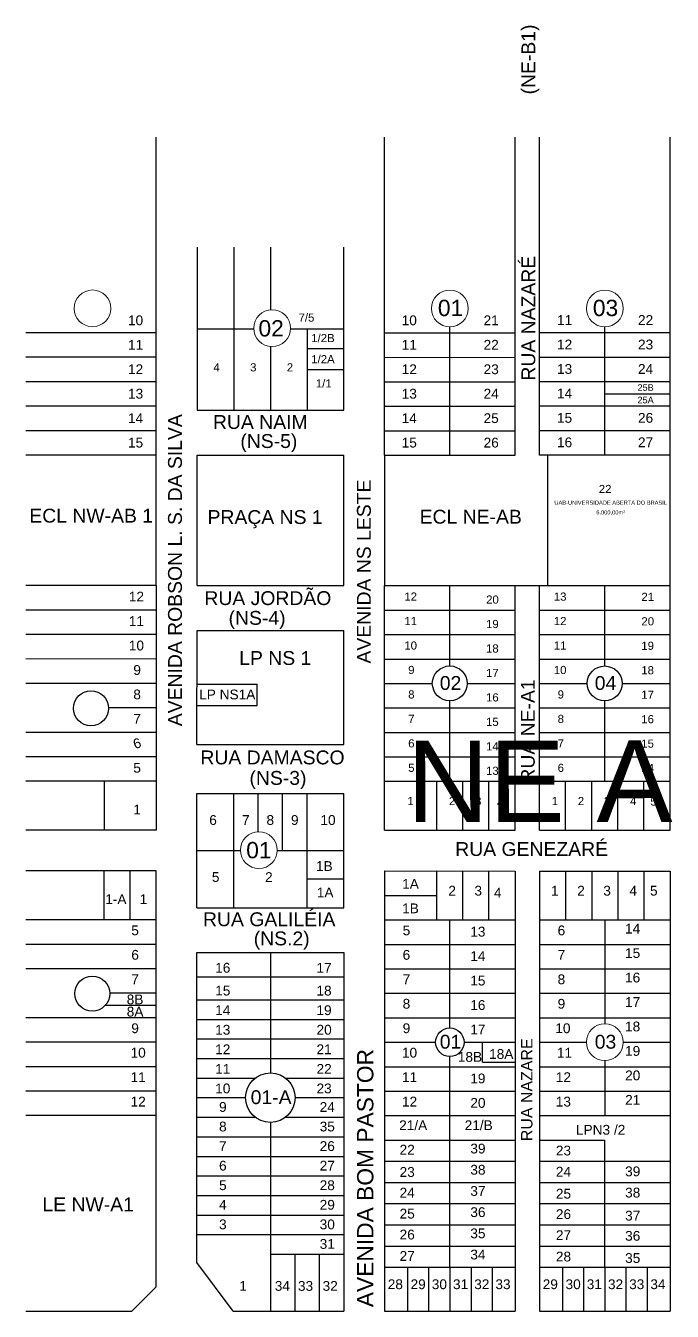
# Model space of a CAD drawing. Header units: millimetres. Extents: x 3006 to 6000, y 1661 to 3774.
# Drawn here: x 4285 to 4681, y 2946 to 3734 of the extents above; entities that cross this region are included whole.
import ezdxf
from ezdxf.enums import TextEntityAlignment as Align

# ---------------------------------------------------------------- set-up
doc = ezdxf.new("R2010")
doc.units = ezdxf.units.MM
doc.header["$LTSCALE"] = 10
doc.styles.add('ARIAL', font='arial.ttf')
doc.styles.add('R100', font='arial.ttf', dxfattribs={"height": 7})
doc.styles.add('R200', font='arial.ttf', dxfattribs={"height": 7.5})
doc.styles.add('R80', font='arial.ttf', dxfattribs={"height": 3})
doc.styles.get("Standard").update_dxf_attribs({"font": 'arial.ttf'})

msp = doc.modelspace()

# ---------------------------------------------------------------- linework, layer by layer
for p, q in [((4364.995, 3470.745), (4365, 3665.745)), ((4504.995, 3470.742), (4505, 3665.742)), ((4584.995, 3470.74), (4585, 3665.74)), ((4599.995, 3470.74), (4600, 3665.74)), ((4679.995, 3470.738), (4680, 3665.738)), ((4389.998, 3598.245), (4389.996, 3498.245)), ((4412.498, 3598.244), (4412.497, 3548.244)), ((4434.998, 3598.244), (4434.998, 3559.828)), ((4479.996, 3498.243), (4479.998, 3598.243)), ((4389.997, 3548.245), (4424.773, 3548.244)), ((4412.497, 3548.244), (4412.496, 3498.244)), ((4447.304, 3548.244), (4479.997, 3548.243)), ((4457.497, 3548.243), (4457.496, 3498.243)), ((4544.995, 3470.741), (4544.997, 3549.47)), ((4639.995, 3470.739), (4639.997, 3549.468)), ((4364.997, 3545.745), (4284.997, 3545.747)), ((4504.997, 3545.742), (4584.997, 3545.74)), ((4679.997, 3545.738), (4599.997, 3545.74)), ((4434.997, 3537.382), (4434.996, 3498.244)), ((4457.497, 3536.243), (4479.997, 3536.243)), ((4364.997, 3530.745), (4284.997, 3530.747)), ((4504.997, 3530.742), (4584.997, 3530.74)), ((4679.997, 3530.738), (4599.997, 3530.74)), ((4457.497, 3523.243), (4479.997, 3523.243)), ((4364.997, 3515.745), (4284.997, 3515.747)), ((4504.997, 3515.742), (4584.997, 3515.74)), ((4679.997, 3515.738), (4599.997, 3515.74)), ((4679.996, 3508.238), (4639.996, 3508.239)), ((4364.996, 3500.745), (4284.996, 3500.747)), ((4504.996, 3500.742), (4584.996, 3500.74)), ((4679.996, 3500.738), (4599.996, 3500.74)), ((4389.996, 3498.245), (4479.996, 3498.243)), ((4364.996, 3485.745), (4284.996, 3485.747)), ((4504.996, 3485.742), (4584.996, 3485.74)), ((4679.996, 3485.738), (4599.996, 3485.74)), ((4364.995, 3470.745), (4284.995, 3470.747)), ((4364.994, 3390.745), (4364.995, 3470.745)), ((4389.994, 3390.745), (4389.995, 3470.745)), ((4389.995, 3470.745), (4479.995, 3470.743)), ((4479.994, 3390.743), (4479.995, 3470.743)), ((4504.995, 3470.742), (4504.994, 3390.742)), ((4504.995, 3470.742), (4584.995, 3470.74)), ((4679.995, 3470.738), (4599.995, 3470.74)), ((4604.994, 3390.74), (4604.995, 3470.74)), ((4679.99, 3240.738), (4679.995, 3470.738)), ((4364.994, 3390.745), (4284.994, 3390.747)), ((4364.994, 3390.745), (4364.99, 3240.745)), ((4389.994, 3390.745), (4479.994, 3390.743)), ((4504.99, 3240.742), (4504.994, 3390.742)), ((4504.994, 3390.742), (4679.994, 3390.738)), ((4544.992, 3341.469), (4544.994, 3390.741)), ((4584.99, 3240.74), (4584.994, 3390.74)), ((4599.99, 3240.74), (4599.994, 3390.74)), ((4639.992, 3341.467), (4639.994, 3390.739)), ((4364.993, 3375.745), (4284.993, 3375.747)), ((4504.993, 3375.742), (4584.993, 3375.74)), ((4599.993, 3375.74), (4679.993, 3375.738)), ((4364.993, 3360.745), (4284.993, 3360.747)), ((4389.991, 3293.245), (4389.993, 3363.245)), ((4389.993, 3363.245), (4479.993, 3363.243)), ((4479.991, 3293.243), (4479.993, 3363.243)), ((4504.993, 3360.742), (4584.993, 3360.74)), ((4599.993, 3360.74), (4679.993, 3360.738)), ((4364.993, 3345.745), (4284.993, 3345.747)), ((4504.993, 3345.742), (4584.993, 3345.74)), ((4599.993, 3345.74), (4679.993, 3345.738)), ((4364.992, 3330.745), (4284.992, 3330.747)), ((4389.992, 3330.245), (4426.792, 3330.244)), ((4426.792, 3317.244), (4426.792, 3330.244)), ((4504.992, 3330.742), (4534.265, 3330.741)), ((4555.72, 3330.741), (4584.992, 3330.74)), ((4599.992, 3330.74), (4629.265, 3330.739)), ((4650.72, 3330.739), (4679.992, 3330.738)), ((4544.991, 3270.741), (4544.992, 3320.014)), ((4639.991, 3270.739), (4639.992, 3320.011)), ((4364.992, 3315.745), (4335.718, 3315.746)), ((4389.992, 3317.245), (4426.792, 3317.244)), ((4504.992, 3315.742), (4584.992, 3315.74)), ((4599.992, 3315.74), (4679.992, 3315.738)), ((4364.992, 3300.745), (4284.992, 3300.747)), ((4504.992, 3300.742), (4584.992, 3300.74)), ((4599.992, 3300.74), (4679.992, 3300.738)), ((4389.991, 3293.245), (4479.991, 3293.243)), ((4364.991, 3285.745), (4284.991, 3285.747)), ((4504.991, 3285.742), (4584.991, 3285.74)), ((4599.991, 3285.74), (4679.991, 3285.738)), ((4364.991, 3270.745), (4284.991, 3270.747)), ((4332.991, 3270.746), (4332.99, 3240.746)), ((4504.991, 3270.742), (4584.991, 3270.74)), ((4536.99, 3240.741), (4536.991, 3270.741)), ((4552.99, 3240.741), (4552.991, 3270.741)), ((4568.99, 3240.741), (4568.991, 3270.741)), ((4599.991, 3270.74), (4679.991, 3270.738)), ((4615.99, 3240.74), (4615.991, 3270.74)), ((4631.99, 3240.739), (4631.991, 3270.739)), ((4647.99, 3240.739), (4647.991, 3270.739)), ((4663.99, 3240.738), (4663.991, 3270.738)), ((4389.989, 3193.245), (4389.991, 3263.245)), ((4389.991, 3263.245), (4479.991, 3263.243)), ((4412.49, 3228.244), (4412.491, 3263.244)), ((4427.49, 3239.839), (4427.491, 3263.244)), ((4442.49, 3228.244), (4442.491, 3263.244)), ((4457.49, 3228.243), (4457.491, 3263.243)), ((4479.989, 3193.243), (4479.991, 3263.243)), ((4364.99, 3240.745), (4284.99, 3240.747)), ((4504.99, 3240.742), (4584.99, 3240.74)), ((4599.99, 3240.74), (4679.99, 3240.738)), ((4389.99, 3228.245), (4416.661, 3228.244)), ((4412.489, 3193.244), (4412.49, 3228.244)), ((4439.193, 3228.244), (4479.99, 3228.243)), ((4457.489, 3193.243), (4457.49, 3228.243)), ((4364.99, 3215.745), (4284.99, 3215.747)), ((4332.989, 3185.746), (4332.99, 3215.746)), ((4348.989, 3185.746), (4348.99, 3215.746)), ((4364.984, 2960.745), (4364.99, 3215.745)), ((4457.489, 3210.943), (4479.989, 3210.943)), ((4504.99, 3215.742), (4504.986, 3050.742)), ((4504.99, 3215.742), (4584.99, 3215.74)), ((4536.989, 3185.741), (4536.99, 3215.741)), ((4552.989, 3185.741), (4552.99, 3215.741)), ((4568.989, 3185.741), (4568.99, 3215.741)), ((4584.99, 3215.74), (4584.986, 3050.74)), ((4599.99, 3215.74), (4599.986, 3065.74)), ((4599.99, 3215.74), (4679.99, 3215.738)), ((4615.99, 3215.74), (4615.989, 3185.74)), ((4631.99, 3215.739), (4631.989, 3185.739)), ((4647.99, 3215.739), (4647.989, 3185.739)), ((4663.99, 3215.738), (4663.989, 3185.738)), ((4679.99, 3215.738), (4679.986, 3065.738)), ((4389.989, 3193.245), (4479.989, 3193.243)), ((4504.989, 3200.742), (4536.989, 3200.741)), ((4364.989, 3185.745), (4284.989, 3185.747)), ((4504.989, 3185.742), (4584.989, 3185.74)), ((4544.987, 3119.469), (4544.989, 3185.741)), ((4599.989, 3185.74), (4679.989, 3185.738)), ((4639.989, 3185.739), (4639.987, 3122.01)), ((4364.989, 3170.745), (4284.989, 3170.747)), ((4504.989, 3170.742), (4584.989, 3170.74)), ((4599.989, 3170.74), (4679.989, 3170.738)), ((4389.984, 2975.597), (4389.988, 3165.745)), ((4389.988, 3165.745), (4479.988, 3165.743)), ((4434.988, 3165.744), (4434.987, 3091.924)), ((4479.988, 3165.743), (4479.983, 2945.743)), ((4364.988, 3155.745), (4284.988, 3155.747)), ((4504.988, 3155.742), (4584.988, 3155.74)), ((4599.988, 3155.74), (4679.988, 3155.738)), ((4389.988, 3150.745), (4434.988, 3150.744)), ((4434.988, 3150.744), (4479.988, 3150.743)), ((4364.988, 3140.745), (4336.491, 3140.746)), ((4504.988, 3140.742), (4584.988, 3140.74)), ((4599.988, 3140.74), (4679.988, 3140.738)), ((4364.988, 3133.245), (4333.625, 3133.246)), ((4389.988, 3136.745), (4479.988, 3136.743)), ((4364.987, 3125.745), (4284.987, 3125.747)), ((4389.987, 3124.745), (4479.987, 3124.743)), ((4504.987, 3125.742), (4584.987, 3125.74)), ((4599.987, 3125.74), (4679.987, 3125.738)), ((4364.987, 3110.745), (4284.987, 3110.747)), ((4389.987, 3112.745), (4479.987, 3112.743)), ((4504.987, 3110.742), (4536.26, 3110.741)), ((4553.715, 3110.741), (4584.987, 3110.74)), ((4564.987, 3098.541), (4564.987, 3110.741)), ((4599.987, 3110.74), (4628.716, 3110.739)), ((4651.258, 3110.739), (4679.987, 3110.738)), ((4389.987, 3100.745), (4479.987, 3100.743)), ((4544.986, 3065.741), (4544.987, 3102.014)), ((4564.987, 3098.541), (4584.987, 3098.54)), ((4639.987, 3099.468), (4639.986, 3065.739)), ((4364.987, 3095.745), (4284.987, 3095.747)), ((4504.987, 3095.742), (4584.987, 3095.74)), ((4599.987, 3095.74), (4679.987, 3095.738)), ((4389.987, 3088.745), (4425.69, 3088.744)), ((4444.283, 3088.744), (4479.987, 3088.743)), ((4364.986, 3080.745), (4284.986, 3080.747)), ((4389.986, 3076.745), (4419.807, 3076.744)), ((4450.166, 3076.743), (4479.986, 3076.743)), ((4504.986, 3080.742), (4584.986, 3080.74)), ((4599.986, 3080.74), (4679.986, 3080.738)), ((4364.986, 3065.745), (4284.986, 3065.747)), ((4389.986, 3064.745), (4425.69, 3064.744)), ((4434.986, 3061.564), (4434.984, 2980.744)), ((4444.283, 3064.744), (4479.986, 3064.743)), ((4504.986, 3065.742), (4584.986, 3065.74)), ((4544.984, 2972.741), (4544.986, 3065.741)), ((4599.986, 3065.74), (4599.983, 2945.74)), ((4599.986, 3065.74), (4679.986, 3065.738)), ((4679.986, 3065.738), (4679.983, 2945.738)), ((4389.986, 3052.745), (4479.986, 3052.743)), ((4504.986, 3050.742), (4504.983, 2945.742)), ((4504.986, 3050.742), (4584.986, 3050.74)), ((4584.986, 3050.74), (4584.983, 2945.74)), ((4599.986, 3050.74), (4639.986, 3050.739)), ((4639.984, 2972.739), (4639.986, 3050.739)), ((4389.986, 3040.745), (4479.986, 3040.743)), ((4504.985, 3037.742), (4584.985, 3037.74)), ((4599.985, 3037.74), (4679.985, 3037.738)), ((4389.985, 3028.745), (4479.985, 3028.743)), ((4504.985, 3024.742), (4584.985, 3024.74)), ((4599.985, 3024.74), (4679.985, 3024.738)), ((4389.985, 3016.745), (4479.985, 3016.743)), ((4504.985, 3011.742), (4584.985, 3011.74)), ((4599.985, 3011.74), (4679.985, 3011.738)), ((4389.985, 3004.745), (4479.985, 3004.743)), ((4504.985, 2998.742), (4584.985, 2998.74)), ((4599.985, 2998.74), (4679.985, 2998.738)), ((4389.984, 2992.745), (4479.984, 2992.743)), ((4434.984, 2980.744), (4434.983, 2945.744)), ((4434.984, 2980.744), (4479.984, 2980.743)), ((4449.984, 2980.743), (4449.983, 2945.743)), ((4464.984, 2980.743), (4464.983, 2945.743)), ((4504.984, 2985.742), (4584.984, 2985.74)), ((4599.984, 2985.74), (4679.984, 2985.738)), ((4412.081, 2945.744), (4389.984, 2975.597)), ((4504.984, 2972.742), (4584.984, 2972.74)), ((4518.984, 2972.742), (4518.983, 2945.742)), ((4531.984, 2972.742), (4531.983, 2945.742)), ((4544.984, 2972.741), (4544.983, 2945.741)), ((4557.984, 2972.741), (4557.983, 2945.741)), ((4570.984, 2972.741), (4570.983, 2945.741)), ((4599.984, 2972.74), (4679.984, 2972.738)), ((4613.984, 2972.74), (4613.983, 2945.74)), ((4626.984, 2972.739), (4626.983, 2945.739)), ((4639.984, 2972.739), (4639.983, 2945.739)), ((4652.984, 2972.739), (4652.983, 2945.739)), ((4665.984, 2972.738), (4665.983, 2945.738)), ((4349.983, 2945.746), (4364.984, 2960.745)), ((4284.983, 2945.747), (4349.983, 2945.746)), ((4412.081, 2945.744), (4479.983, 2945.743)), ((4504.983, 2945.742), (4584.983, 2945.74)), ((4599.983, 2945.74), (4679.983, 2945.738))]:
    msp.add_line(p, q)
at = {"lineweight": 13}
for centre in [(4325.93, 3560.776), (4544.998, 3560.741), (4639.998, 3560.739), (4436.038, 3548.605), (4427.927, 3228.576), (4639.987, 3110.739)]:
    msp.add_circle(centre, 11.271, dxfattribs=at)
for centre, radius in [((4544.992, 3330.741), 10.728), ((4639.992, 3330.739), 10.728), ((4324.992, 3315.547), 10.728), ((4325.765, 3140.547), 10.728), ((4544.987, 3110.741), 8.728), ((4434.986, 3076.744), 15.18)]:
    msp.add_circle(centre, radius)

# ---------------------------------------------------------------- texts
for s, height, rotation, style, p in [('RUA NAZARÉ                              (NE-B1)', 8.5, 89.99867, 'R100', (4593.143, 3625.659)), ('7/5', 5, 359.998669, 'R200', (4457.106, 3555.117)), ('02', 10, 0.039947, 'ARIAL', (4435.441, 3548.539)), ('1/2B', 5, 359.998669, 'R200', (4467.218, 3542.567)), ('1/2A', 5, 359.998669, 'R200', (4467.218, 3529.602)), ('4', 5, 359.998669, 'R200', (4401.997, 3524.61)), ('3', 5, 359.998669, 'R200', (4424.497, 3524.609)), ('2', 5, 359.998669, 'R200', (4446.997, 3524.609)), ('1/1', 5, 359.998669, 'R200', (4467.704, 3514.765)), ('AVENIDA ROBSON L. S. DA SILVA', 8.5, 89.99867, 'R100', (4376.476, 3400.202)), ('RUA NAIM', 8.5, 359.998669, 'R100', (4428.803, 3491.076)), ('(NS-5)', 8.5, 359.998669, 'R100', (4434.045, 3479.4)), ('AVENIDA NS LESTE', 8.5, 89.99867, 'R100', (4492.308, 3399.366)), ('RUA JORDÃO', 8.5, 359.998669, 'R100', (4433.432, 3383.076)), ('(NS-4)', 8.5, 359.998669, 'R100', (4426.826, 3370.965)), ('LP NS1A', 6, 359.998669, 'ARIAL', (4408.539, 3323.99)), ('RUA NE-A1', 8.5, 89.99867, 'R100', (4592.8, 3301.609)), ('6', 6, 17.103987, 'R80', (4353.269, 3294.021)), ('RUA DAMASCO', 8.5, 359.998669, 'R100', (4436.284, 3285.389)), ('(NS-3)', 8.5, 359.998669, 'R100', (4439.637, 3272.826)), ('01', 10, 0.039947, 'ARIAL', (4427.934, 3228.539)), ('RUA GENEZARÉ', 8.5, 359.998669, 'R100', (4595.144, 3229.21)), ('RUA GALILÉIA', 8.5, 359.998669, 'R100', (4434.258, 3186.149)), ('    (NS.2)', 8.5, 359.998669, 'R100', (4435.324, 3174.393)), ('RUA NAZARE', 7, 89.99867, 'ARIAL', (4592.146, 3081.581)), ('AVENIDA BOM PASTOR', 10, 89.99867, 'ARIAL', (4493.121, 3027.414)), ('LE NW-A1', 8.5, 359.998669, 'R100', (4323.268, 3011.276))]:
    msp.add_text(s, height=height, rotation=rotation, dxfattribs=dict(style=style)).set_placement(p, align=Align.MIDDLE_CENTER)
for s, height, rotation, p in [('01', 10, 359.998669, (4545.442, 3561.036)), ('03', 10, 359.998669, (4640.442, 3561.034)), ('22', 5, 359.998669, (4640.213, 3450.015)), ('ECL NW-AB 1', 8.5, 359.998669, (4325.12, 3433.648)), ('ECL NE-AB', 8.5, 359.998669, (4557.801, 3433)), ('UAB-UNIVERSIDADE ABERTA DO BRASIL', 2.5, 359.998669, (4643.62, 3441.653)), ('PRAÇA NS 1 ', 8.5, 359.998669, (4433.389, 3432.79)), ('6.000,00m²', 2.5, 359.998669, (4643.62, 3435.647)), ('12', 5, 359.998669, (4520.984, 3384.017)), ('20', 5, 359.998669, (4571.128, 3382.203)), ('13', 5, 359.998669, (4612.618, 3384.015)), ('21', 5, 359.998669, (4666.321, 3383.857)), ('11', 5, 359.998669, (4520.983, 3369.017)), ('19', 5, 359.998669, (4571.071, 3367.203)), ('12', 5, 359.998669, (4612.617, 3369.015)), ('20', 5, 359.998669, (4666.321, 3368.857)), ('LP NS 1', 8.5, 359.998669, (4437.983, 3346.364)), ('10', 5, 359.998669, (4520.983, 3354.017)), ('18', 5, 359.998669, (4571.071, 3352.203)), ('11', 5, 359.998669, (4612.617, 3354.015)), ('19', 5, 359.998669, (4666.264, 3353.857)), ('9', 5, 359.998669, (4521.411, 3339.017)), ('02', 8.5, 359.998669, (4545.436, 3331.036)), ('17', 5, 359.998669, (4571.07, 3337.203)), ('10', 5, 359.998669, (4612.617, 3339.015)), ('04', 8.5, 359.998669, (4640.436, 3331.034)), ('18', 5, 359.998669, (4666.264, 3338.857)), ('8', 5, 359.998669, (4521.411, 3324.017)), ('16', 5, 359.998669, (4571.07, 3322.203)), ('9', 5, 359.998669, (4613.045, 3324.015)), ('17', 5, 359.998669, (4666.264, 3323.857)), ('7', 5, 359.998669, (4521.411, 3309.017)), ('8', 5, 359.998669, (4613.045, 3309.015)), ('16', 5, 359.998669, (4666.263, 3308.857)), ('15', 5, 359.998669, (4571.07, 3307.203)), ('6', 5, 359.998669, (4521.41, 3294.017)), ('NE A', 50, 0.039947, (4599.991, 3270.74)), ('7', 5, 359.998669, (4613.045, 3294.015)), ('15', 5, 359.998669, (4666.263, 3293.857)), ('14', 5, 359.998669, (4571.069, 3292.203)), ('5', 5, 359.998669, (4521.41, 3279.017)), ('13', 5, 359.998669, (4571.069, 3277.203)), ('6', 5, 359.998669, (4613.044, 3279.015)), ('14', 5, 359.998669, (4666.263, 3278.857)), ('1', 5, 359.998669, (4520.881, 3258.662)), ('2', 5, 359.998669, (4546.412, 3258.662)), ('3', 5, 359.998669, (4562.412, 3258.661)), ('4', 5, 359.998669, (4575.812, 3257.603)), ('1', 5, 359.998669, (4609.356, 3258.66)), ('2', 5, 359.998669, (4625.412, 3258.66)), ('3', 5, 359.998669, (4641.412, 3258.66)), ('4', 5, 359.998669, (4657.412, 3258.659)), ('5', 5, 359.998669, (4669.865, 3258.35)), ('01', 8.5, 359.998669, (4545.431, 3111.036)), ('03', 8.5, 359.998669, (4640.431, 3111.034)), ('01-A', 8.5, 359.998669, (4435.43, 3077.039))]:
    msp.add_text(s, height=height, rotation=rotation).set_placement(p, align=Align.MIDDLE_CENTER)
for s, height, style, p in [('10', 6, 'R80', (4352.334, 3553.436)), ('10', 6, 'R80', (4520.13, 3553.432)), ('21', 6, 'R80', (4570.344, 3553.431)), ('11', 6, 'R80', (4615.358, 3553.619)), ('22', 6, 'R80', (4665.009, 3553.618)), ('11', 6, 'R80', (4352.333, 3538.436)), ('11', 6, 'R80', (4520.13, 3538.432)), ('22', 6, 'R80', (4570.344, 3538.431)), ('12', 6, 'R80', (4615.357, 3538.619)), ('23', 6, 'R80', (4665.008, 3538.618)), ('12', 6, 'R80', (4352.333, 3523.436)), ('12', 6, 'R80', (4520.129, 3523.432)), ('23', 6, 'R80', (4570.344, 3523.431)), ('13', 6, 'R80', (4615.357, 3523.619)), ('24', 6, 'R80', (4665.008, 3523.618)), ('13', 6, 'R80', (4352.332, 3508.436)), ('13', 6, 'R80', (4520.129, 3508.432)), ('24', 6, 'R80', (4570.343, 3508.431)), ('14', 6, 'R80', (4615.357, 3508.619)), ('25B', 4, 'ARIAL', (4665.007, 3512.214)), ('25A', 4, 'ARIAL', (4665.007, 3504.572)), ('14', 6, 'R80', (4352.332, 3493.436)), ('14', 6, 'R80', (4520.129, 3493.432)), ('25', 6, 'R80', (4570.343, 3493.431)), ('15', 6, 'R80', (4615.356, 3493.619)), ('26', 6, 'R80', (4665.007, 3493.618)), ('15', 6, 'R80', (4352.332, 3478.436)), ('15', 6, 'R80', (4520.128, 3478.432)), ('26', 6, 'R80', (4570.343, 3478.431)), ('16', 6, 'R80', (4615.356, 3478.619)), ('27', 6, 'R80', (4665.007, 3478.618)), ('12', 6, 'R80', (4352.842, 3384.021)), ('11', 6, 'R80', (4352.842, 3369.021)), ('10', 6, 'R80', (4352.842, 3354.021)), ('9', 6, 'R80', (4353.27, 3339.021)), ('8', 6, 'R80', (4353.27, 3324.021)), ('7', 6, 'R80', (4353.27, 3309.021)), ('5', 6, 'R80', (4353.269, 3279.021)), ('1', 6, 'R80', (4353.212, 3253.412)), ('6', 6, 'R80', (4399.828, 3247.002)), ('7', 6, 'R80', (4419.924, 3247.002)), ('8', 6, 'R80', (4434.924, 3247.002)), ('9', 6, 'R80', (4449.924, 3247.001)), ('10', 6, 'R80', (4470.306, 3247.001)), ('1B', 6, 'R80', (4468.033, 3218.774)), ('5', 6, 'R80', (4401.435, 3212.063)), ('2', 6, 'R80', (4434.057, 3212.001)), ('1A', 6, 'R80', (4520.88, 3207.835)), ('1-A', 6, 'R80', (4340.26, 3198.412)), ('1', 6, 'R80', (4357.112, 3198.412)), ('1A', 6, 'R80', (4468.565, 3202.58)), ('2', 6, 'R80', (4546.411, 3203.662)), ('3', 6, 'R80', (4562.411, 3203.661)), ('4', 6, 'R80', (4574.355, 3202.425)), ('1', 6, 'R80', (4609.355, 3203.66)), ('2', 6, 'R80', (4625.411, 3203.66)), ('3', 6, 'R80', (4641.411, 3203.66)), ('4', 6, 'R80', (4657.411, 3203.659)), ('5', 6, 'R80', (4670.052, 3203.676)), ('1B', 6, 'R80', (4520.88, 3192.83)), ('5', 6, 'R80', (4352.026, 3179.322)), ('5', 6, 'R80', (4518.403, 3179.318)), ('13', 6, 'R80', (4562.17, 3178.534)), ('6', 6, 'R80', (4613.403, 3179.316)), ('14', 6, 'R80', (4657.073, 3180.4)), ('6', 6, 'R80', (4352.026, 3164.322)), ('6', 6, 'R80', (4518.403, 3164.318)), ('14', 6, 'R80', (4562.17, 3163.534)), ('7', 6, 'R80', (4613.403, 3164.316)), ('15', 6, 'R80', (4657.073, 3165.4)), ('16', 6, 'R80', (4405.802, 3156.392)), ('17', 6, 'R80', (4467.869, 3156.39)), ('16', 6, 'R80', (4657.073, 3150.4)), ('7', 6, 'R80', (4352.025, 3149.322)), ('7', 6, 'R80', (4518.402, 3149.318)), ('15', 6, 'R80', (4562.17, 3148.534)), ('8', 6, 'R80', (4613.402, 3149.316)), ('8B', 6, 'R80', (4352.025, 3136.982)), ('15', 6, 'R80', (4405.802, 3142.392)), ('18', 6, 'R80', (4467.868, 3142.39)), ('17', 6, 'R80', (4657.072, 3135.4)), ('8A', 6, 'R80', (4352.025, 3129.509)), ('14', 6, 'R80', (4405.802, 3130.392)), ('19', 6, 'R80', (4467.868, 3130.39)), ('8', 6, 'R80', (4518.402, 3134.318)), ('16', 6, 'R80', (4562.169, 3133.534)), ('9', 6, 'R80', (4613.402, 3134.316)), ('9', 6, 'R80', (4352.025, 3119.322)), ('9', 6, 'R80', (4518.402, 3119.318)), ('10', 6, 'R80', (4614.329, 3119.316)), ('18', 6, 'R80', (4657.072, 3120.4)), ('13', 6, 'R80', (4405.801, 3118.392)), ('20', 6, 'R80', (4467.924, 3118.39)), ('17', 6, 'R80', (4562.169, 3118.534)), ('10', 6, 'R80', (4353.91, 3104.322)), ('12', 6, 'R80', (4405.801, 3106.392)), ('21', 6, 'R80', (4467.924, 3106.39)), ('10', 6, 'R80', (4520.287, 3104.318)), ('18A', 6, 'R80', (4576.521, 3103.534)), ('11', 6, 'R80', (4615.287, 3104.316)), ('19', 6, 'R80', (4657.071, 3105.4)), ('18B', 6, 'R80', (4557.356, 3101.75)), ('11', 6, 'R80', (4353.91, 3089.322)), ('11', 6, 'R80', (4405.801, 3094.392)), ('22', 6, 'R80', (4467.923, 3094.39)), ('11', 6, 'R80', (4520.287, 3089.318)), ('19', 6, 'R80', (4562.168, 3088.534)), ('12', 6, 'R80', (4614.611, 3089.316)), ('20', 6, 'R80', (4657.127, 3090.4)), ('10', 6, 'R80', (4405.801, 3082.392)), ('23', 6, 'R80', (4467.923, 3082.39)), ('12', 6, 'R80', (4353.91, 3074.322)), ('12', 6, 'R80', (4520.287, 3074.318)), ('20', 6, 'R80', (4562.224, 3073.534)), ('13', 6, 'R80', (4614.611, 3074.316)), ('21', 6, 'R80', (4657.127, 3075.4)), ('9', 6, 'R80', (4405.848, 3071.041)), ('24', 6, 'R80', (4469.856, 3071.039)), ('8', 6, 'R80', (4405.847, 3059.041)), ('35', 6, 'R80', (4469.856, 3059.039)), ('21/A', 6, 'R80', (4522.545, 3059.824)), ('21/B', 6, 'R80', (4562.695, 3059.829)), ('LPN3 /2', 6, 'R80', (4637.444, 3057.048)), ('7', 6, 'R80', (4405.847, 3047.041)), ('26', 6, 'R80', (4469.856, 3047.039)), ('22', 6, 'R80', (4518.849, 3044.827)), ('39', 6, 'R80', (4562.224, 3045.534)), ('23', 6, 'R80', (4614.666, 3044.316)), ('6', 6, 'R80', (4405.847, 3035.041)), ('27', 6, 'R80', (4469.856, 3035.039)), ('38', 6, 'R80', (4562.223, 3032.534)), ('23', 6, 'R80', (4518.849, 3031.173)), ('24', 6, 'R80', (4614.666, 3031.316)), ('39', 6, 'R80', (4657.126, 3031.534)), ('5', 6, 'R80', (4405.847, 3023.041)), ('28', 6, 'R80', (4469.855, 3023.039)), ('24', 6, 'R80', (4518.848, 3018.459)), ('37', 6, 'R80', (4562.223, 3019.534)), ('25', 6, 'R80', (4614.666, 3017.859)), ('38', 6, 'R80', (4657.126, 3018.519)), ('4', 6, 'R80', (4405.846, 3011.041)), ('29', 6, 'R80', (4469.855, 3011.039)), ('25', 6, 'R80', (4518.848, 3005.619)), ('36', 6, 'R80', (4562.223, 3006.534)), ('26', 6, 'R80', (4614.665, 3005.316)), ('37', 6, 'R80', (4657.125, 3004.4)), ('3', 6, 'R80', (4405.846, 2999.041)), ('30', 6, 'R80', (4469.855, 2999.039)), ('26', 6, 'R80', (4518.848, 2992.786)), ('35', 6, 'R80', (4562.222, 2993.534)), ('31', 6, 'R80', (4469.855, 2987.039)), ('27', 6, 'R80', (4614.665, 2992.408)), ('36', 6, 'R80', (4657.125, 2992.006)), ('27', 6, 'R80', (4518.847, 2979.662)), ('34', 6, 'R80', (4562.222, 2980.534)), ('28', 6, 'R80', (4614.665, 2979.316)), ('35', 6, 'R80', (4657.125, 2978.4)), ('1', 6, 'R80', (4418.197, 2961.296)), ('34', 6, 'R80', (4442.328, 2961.295)), ('33', 6, 'R80', (4456.528, 2961.295)), ('32', 6, 'R80', (4471.65, 2961.295)), ('28', 6, 'R80', (4511.586, 2962.328)), ('29', 6, 'R80', (4525.586, 2962.327)), ('30', 6, 'R80', (4538.586, 2962.327)), ('31', 6, 'R80', (4551.586, 2962.327)), ('32', 6, 'R80', (4564.586, 2962.326)), ('33', 6, 'R80', (4577.586, 2962.326)), ('29', 6, 'R80', (4606.586, 2962.325)), ('30', 6, 'R80', (4620.586, 2962.325)), ('31', 6, 'R80', (4633.586, 2962.325)), ('32', 6, 'R80', (4646.586, 2962.325)), ('33', 6, 'R80', (4659.586, 2962.324)), ('34', 6, 'R80', (4672.586, 2962.324))]:
    msp.add_text(s, height=height, dxfattribs=dict(style=style)).set_placement(p, align=Align.MIDDLE_CENTER)

doc.saveas('drawing.dxf')
